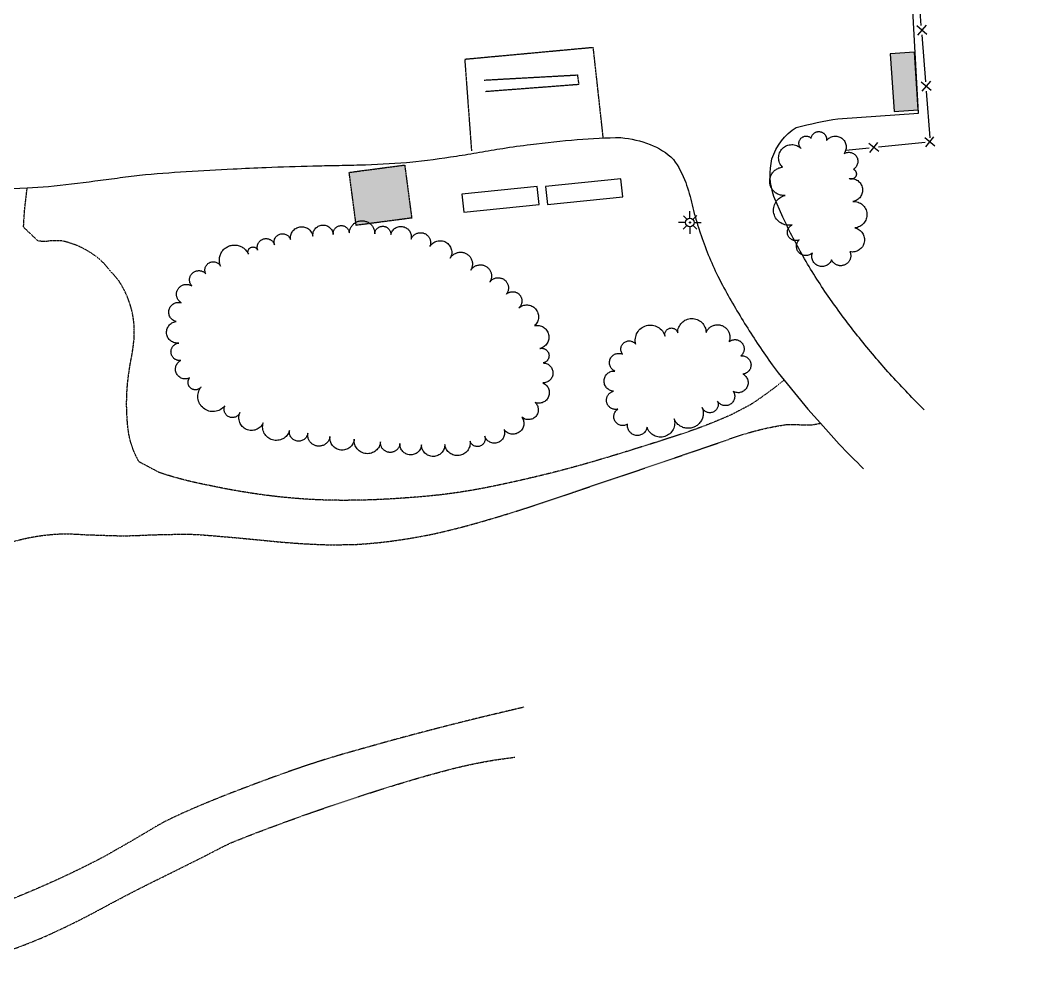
# Model space of a CAD drawing. Header units: feet. Extents: x 1024240 to 1029256, y 89370 to 94394.
# Drawn here: x 1027983.1 to 1028414.3, y 90104.8 to 90513.5 of the extents above; entities that cross this region are included whole.
import ezdxf

# ---------------------------------------------------------------- set-up
doc = ezdxf.new("R2010")
doc.units = ezdxf.units.FT
doc.header["$MEASUREMENT"] = 0
for name, pattern in [('PB-EX61$0$HIDDEN', [0.375, 0.25, -0.125]), ('PB-EX61$0$HIDDEN2', [0.1875, 0.125, -0.0625]), ('PB-EX61$0$LTP300', [100, 100, 0]), ('PB-EX61$0$LTP600', [100, 100, 0])]:
    doc.linetypes.add(name, pattern=pattern)
for name, color, linetype in [('PB-EX61$0$BLDG_OBS', 11, 'PB-EX61$0$HIDDEN'), ('PB-EX61$0$BUILDING', 11, 'Continuous'), ('PB-EX61$0$DDRIVE', 9, 'PB-EX61$0$HIDDEN2'), ('PB-EX61$0$DRIVE', 10, 'Continuous'), ('PB-EX61$0$E6BUH', 9, 'Continuous'), ('PB-EX61$0$FENCE', 10, 'PB-EX61$0$LTP300'), ('PB-EX61$0$LTPOLE', 10, 'Continuous'), ('PB-EX61$0$OUTLINE', 10, 'PB-EX61$0$HIDDEN'), ('PB-EX61$0$TANK', 10, 'Continuous'), ('PB-EX61$0$TREELINE', 9, 'PB-EX61$0$LTP600')]:
    doc.layers.add(name, color=color, linetype=linetype)

# ---------------------------------------------------------------- blocks, each defined once
blk = doc.blocks.new('PB-EX61$0$LTPOLE')
for p, q in [((0, 0.189453), (0, 0.488281)), ((-0.193359, 0), (-0.492188, 0)), ((-0.138672, 0.136719), (-0.28125, 0.287109)), ((0.130859, 0.140625), (0.289063, 0.294922)), ((0.185547, 0), (0.484375, 0)), ((-0.142578, -0.136719), (-0.289063, -0.279297)), ((0, -0.193359), (0, -0.486328)), ((0.138672, -0.132813), (0.292969, -0.279297))]:
    blk.add_line(p, q)
for centre, radius in [((-0.003906, 0), 0.189453), ((0, 0), 0.025391)]:
    blk.add_circle(centre, radius)
blk = doc.blocks.new('PB-EX61$0$FENCE')
for p, q in [((-0.476563, -0.5), (0.5, 0.476563)), ((0.5, -0.5), (-0.476563, 0.476563))]:
    blk.add_line(p, q)
blk = doc.blocks.new('PB-EX61')
at = {"layer": 'PB-EX61$0$E6BUH', "linetype": 'Continuous'}
h = blk.add_hatch(dxfattribs=at)
h.set_pattern_fill('ANSI36', color=256, scale=20, angle=20, style=0)
h.paths.add_polyline_path([(1027675.92, 91183.71), (1027635.92, 91208.41), (1027646.36, 91225.33), (1027682.14, 91203.24), (1027686.6, 91210.46), (1027690.83, 91207.85)])
h.paths.add_polyline_path([(1027791.38, 91314.32), (1027758.58, 91331.84), (1027804.54, 91417.91), (1027842.47, 91397.65), (1027826.03, 91366.87), (1027820.9, 91369.61)])
h.paths.add_polyline_path([(1028399.95, 90544.48), (1028410.18, 90546.11), (1028412.26, 90533.07), (1028402.03, 90531.44)])
h.paths.add_polyline_path([(1028372.91, 90541.62), (1028398.42, 90543.74), (1028399.37, 90532.27), (1028373.86, 90530.15)])
h.paths.add_polyline_path([(1028123.46, 90448.61), (1028147.14, 90451.74), (1028150.13, 90429.11), (1028126.45, 90425.99)])
h.paths.add_polyline_path([(1028364.59, 90499.85), (1028354.33, 90499.16), (1028356.01, 90474.54), (1028366.27, 90475.23)])
h.paths.add_polyline_path([(1027908.14, 90722.37), (1027907.28, 90735.89), (1027923.48, 90736.92), (1027924.34, 90723.4)])
h.paths.add_polyline_path([(1027870.18, 90533.35), (1027930.05, 90538.28), (1027925, 90599.54), (1027865.13, 90594.6)])
h.paths.add_polyline_path([(1027938.17, 90439.13), (1027887.23, 90435.25), (1027880.53, 90523.21), (1027931.46, 90527.09)])
h.paths.add_polyline_path([(1028352.9, 90706.89), (1028351.84, 90721.86), (1027995.3, 90696.45), (1027998.17, 90656.2), (1028010.4, 90657.07), (1028013.91, 90607.81), (1028001.87, 90606.95), (1028004.11, 90575.59), (1028360.62, 90601), (1028359.47, 90617.17), (1028414.26, 90621.07), (1028407.87, 90710.8)])
h.paths.add_polyline_path([(1027674.11, 91100.76), (1027655.27, 91086.54), (1027690.93, 91039.32), (1027709.76, 91053.54)])
at = {"layer": 'PB-EX61$0$BLDG_OBS', "flags": 128}
blk.add_lwpolyline([(1028123.46, 90448.61), (1028147.14, 90451.74), (1028150.13, 90429.11), (1028126.45, 90425.99), (1028123.46, 90448.61)], close=True, dxfattribs=at)
at = {"layer": 'PB-EX61$0$BUILDING'}
for p, q in [((1028364.59, 90499.85), (1028354.33, 90499.16)), ((1028366.27, 90475.23), (1028364.59, 90499.85)), ((1028354.33, 90499.16), (1028356.01, 90474.54)), ((1028356.01, 90474.54), (1028366.27, 90475.23))]:
    blk.add_line(p, q, dxfattribs=at)
at = {"layer": 'PB-EX61$0$DDRIVE', "flags": 128}
for points in [[(1027865.96, 90584.6, 0.040799), (1027851.96, 90579.92, 0.130489), (1027836.75, 90566.92), (1027836.67, 90566.78, 0.091388), (1027833.42, 90549.31, 0.032531), (1027834.06, 90539.81, -0.062638), (1027834.7, 90530.3, -0.10453), (1027826.06, 90512.19), (1027824.72, 90510.38, -0.057242), (1027817.86, 90504.86, 0.090762), (1027811.01, 90499.35, 0.069707), (1027809.27, 90492.73, -0.105262), (1027807.52, 90486.1, -0.171607), (1027795.82, 90479.77, -0.036969), (1027776.7, 90484.45, -0.008919), (1027768.39, 90487.17, 0.076271), (1027760.07, 90489.89, 0.107408), (1027743.1, 90484.77, 0.098588), (1027730.28, 90475.98, 0.107672), (1027725.18, 90456.61), (1027724.76, 90450.59, 0.044131), (1027727.8, 90430.83), (1027728.36, 90428.31, 0.010414), (1027730.99, 90418.67, -0.003992), (1027733.62, 90409.02), (1027733.87, 90408.05, -0.019534), (1027738.24, 90388.86, -0.015339), (1027739.01, 90368.87), (1027739.06, 90365.86, -0.004236), (1027739.04, 90355.84, 0.00931), (1027739.02, 90345.82), (1027739.52, 90336.33, 0.063595), (1027743.53, 90316.66), (1027744.23, 90314.94, 0.093903), (1027755.66, 90299.49, 0.01256), (1027772.03, 90288.09, 0.002096), (1027777.16, 90284.68, -0.010913), (1027782.29, 90281.27, -0.056261), (1027797.58, 90268.37), (1027797.67, 90268.24, -0.035503), (1027802.19, 90251.95, -0.007567), (1027805.85, 90232.29), (1027806.63, 90227.79, -0.000667), (1027808.23, 90218.47, -0.000488), (1027809.83, 90209.14, -0.000516), (1027811.48, 90199.28, 0.003506), (1027813.13, 90189.41), (1027814.25, 90183.38, 0.007878), (1027816.48, 90173.63, -0.007383), (1027818.72, 90163.88), (1027818.98, 90162.54, -0.010301), (1027820.47, 90152.65, 0.007374), (1027821.96, 90142.76), (1027822.12, 90141.87, 0.036161), (1027825.48, 90127.79, 0.11907), (1027834.54, 90112.11, 0.128793), (1027851.05, 90108.7, 0.01521), (1027870.62, 90112.74), (1027873.43, 90113.38, 0.000795), (1027883.26, 90115.64, -0.057952), (1027893.08, 90117.9), (1027895.35, 90117.83, -0.085129), (1027904.54, 90113.89, 0.002936), (1027913.73, 90109.95), (1027914.37, 90109.69, 0.034993), (1027927.44, 90104.95, 0.08238), (1027947.34, 90107.07), (1027950.34, 90107.81, 0.016958), (1027969.53, 90113.44, 0.016279), (1027988.37, 90120.27), (1027992.71, 90122.06, 0.014472), (1028010.73, 90130.67, 0.005322), (1028019.57, 90135.37, -0.002405), (1028028.42, 90140.07), (1028034.65, 90143.28, -0.002718), (1028043.6, 90147.72, 0.000284), (1028052.56, 90152.17), (1028057.11, 90154.43, 0.001202), (1028064.87, 90158.36, -0.011392), (1028072.63, 90162.29, -0.009804), (1028091.26, 90169.52, -0.005886), (1028110.09, 90176.32), (1028118.88, 90179.33, -0.005417), (1028137.91, 90185.53, -0.007223), (1028157.08, 90191.27), (1028166.21, 90193.75, -0.021956), (1028185.8, 90197.86), (1028194.1, 90199)], [(1028309.05, 90359.94, -0.025203), (1028294.62, 90349.39), (1028286.69, 90345.26, -0.022162), (1028268.16, 90337.9, -0.006173), (1028249.06, 90331.72), (1028242.06, 90329.53, -0.006307), (1028222.88, 90323.82, -0.009534), (1028203.52, 90318.79), (1028200.3, 90318.04, -0.010038), (1028180.72, 90313.81, -0.018991), (1028160.96, 90310.81), (1028160.68, 90310.79, -0.011499), (1028140.73, 90309.19, -0.014431), (1028120.7, 90308.62, -0.010385), (1028109.21, 90308.89, -0.019074), (1028089.28, 90310.62, -0.016732), (1028069.48, 90313.8), (1028062.59, 90315.2, -0.032435), (1028042.61, 90320.43), (1028033.85, 90325.03, -0.110871), (1028029.01, 90340.19, -0.04877), (1028028.9, 90358.35, -0.019373), (1028030.32, 90368.33, 0.030625), (1028031.75, 90378.32), (1028031.67, 90383.73, 0.128062), (1028024.98, 90402.61), (1028018.55, 90410.03, 0.140014), (1028001.02, 90419.33, 0.041313), (1027995.82, 90419.36, -0.106992), (1027990.62, 90419.39), (1027984.55, 90425.2, -0.023422), (1027985.5, 90437.03), (1027986.08, 90442.07)], [(1028198.18, 90220.36, 0.001742), (1028178.73, 90215.75, 0.003484), (1028159.32, 90210.86, 0.003484), (1028139.99, 90205.71, 0.001742), (1028130.37, 90203, 0.001746), (1028120.74, 90200.29), (1028119.41, 90199.9, 0.011237), (1028100.36, 90193.79, 0.006729), (1028081.56, 90186.94), (1028076.69, 90185.1, 0.010165), (1028058.12, 90177.63, 0.013592), (1028044.84, 90171.52, 0.013762), (1028036.2, 90166.5, -0.001483), (1028027.55, 90161.48), (1028019.05, 90156.64, -0.0148), (1028001.12, 90147.77, -0.010094), (1027986.94, 90141.48, -0.019153), (1027968.21, 90134.3), (1027959.1, 90131.66, -0.109653), (1027943.37, 90130.83, -0.128031), (1027932.83, 90143.32, -0.072419), (1027926.62, 90162.34), (1027926.47, 90163.06, -0.031034), (1027924.19, 90182.93), (1027923.96, 90187.13, -0.023847), (1027923.51, 90207.24), (1027924.03, 90209.89, -0.009427), (1027932.55, 90227.94), (1027935.66, 90234.29, 0.024185), (1027938.65, 90243.28, -0.024952), (1027941.65, 90252.27, -0.048841), (1027951.84, 90269.74, -0.044323), (1027960.57, 90280.53, -0.089778), (1027978.08, 90290.27), (1027980.84, 90291.24, -0.059107), (1028000.59, 90294.3, -0.02333), (1028010.58, 90293.98, 0.000751), (1028020.57, 90293.65), (1028026.32, 90293.49, 0.011386), (1028036.32, 90293.79, -0.004529), (1028046.32, 90294.09, -0.007971), (1028058.07, 90294.1, -0.004706), (1028077.99, 90292.41, -0.001156), (1028086.92, 90291.56, 0.004794), (1028095.85, 90290.71, 0.01466), (1028115.86, 90289.63), (1028125.8, 90289.79, 0.024763), (1028145.7, 90291.85, 0.015356), (1028159.85, 90294.38, 0.014795), (1028179.21, 90299.33, 0.007681), (1028196.49, 90304.55, 0.004669), (1028215.48, 90310.82, 0.000999), (1028220.81, 90312.65, -0.000473), (1028226.13, 90314.48, -0.00084), (1028235.61, 90317.67, 0.000355), (1028245.08, 90320.86), (1028252.21, 90323.28, 0.000538), (1028261.67, 90326.52, 0.000173), (1028271.13, 90329.77), (1028276.59, 90331.64, 0.000101), (1028283.79, 90334.12, -0.011672), (1028291, 90336.6, -0.042064), (1028309.9, 90340.93, -0.021145), (1028315.63, 90340.92, 0.037456), (1028321.35, 90340.9), (1028324.53, 90341.51)]]:
    blk.add_lwpolyline(points, format="xyb", dxfattribs=at)
at = {"layer": 'PB-EX61$0$DRIVE', "flags": 128}
for points in [[(1028368.76, 90347.21, -0.007103), (1028354.95, 90361.67, -0.014253), (1028341.93, 90376.95, -0.014314), (1028329.84, 90392.9), (1028328.55, 90394.72, -0.022156), (1028317.77, 90411.66, -0.021914), (1028308.5, 90429.51), (1028304.6, 90438.37, -0.138528), (1028303.84, 90454.39, -0.177628), (1028314.23, 90467.78, -0.020952), (1028331.99, 90471.48), (1028366.3, 90473.85), (1028362.09, 90551.47)], [(1027976.76, 90441.61), (1027986.08, 90442.07), (1027995.12, 90442.52, 0.00533), (1028014.96, 90444.92, 0.001439), (1028024.5, 90446.19, -0.007028), (1028034.04, 90447.46, -0.007222), (1028053.97, 90448.96, -0.00301), (1028073.95, 90450.07, -0.002185), (1028087.98, 90450.75, -0.003074), (1028107.98, 90451.36, -0.001077), (1028117.99, 90451.57, 0.003864), (1028127.99, 90451.79, 0.010091), (1028147.95, 90452.83), (1028149.39, 90452.95, 0.012533), (1028169.2, 90455.55, 0.004404), (1028179.08, 90457.2, -0.004201), (1028188.95, 90458.85, -0.005716), (1028200.84, 90460.52, -0.012718), (1028220.79, 90462.59, -0.02384), (1028239.41, 90463.44, -0.068315), (1028251.8, 90460.54, -0.101774), (1028261.81, 90454.15, -0.058429), (1028267.02, 90444.33, -0.034401), (1028269.73, 90434.71, 0.01111), (1028272.44, 90425.08), (1028273.21, 90422.81, 0.032449), (1028280.73, 90404.25), (1028282.75, 90400.41, 0.016862), (1028292.83, 90383.11, 0.01826), (1028303.97, 90366.47), (1028306.53, 90363.05), (1028309.05, 90359.94), (1028319.13, 90347.51), (1028324.53, 90341.51), (1028332.54, 90332.61, 0.006215), (1028342.88, 90322.11)]]:
    blk.add_lwpolyline(points, format="xyb", dxfattribs=at)
at = {"layer": 'PB-EX61$0$FENCE', "flags": 128}
for points in [[(1028367.56, 90511.24), (1028366.01, 90531.18)], [(1028369.42, 90487.31), (1028367.87, 90507.25)], [(1028371.28, 90463.38), (1028369.73, 90483.32)], [(1028349.24, 90459.47), (1028369.15, 90461.44)], [(1028335.31, 90458.1), (1028345.26, 90459.08)]]:
    blk.add_lwpolyline(points, dxfattribs=at)
at = {"layer": 'PB-EX61$0$OUTLINE', "flags": 128}
for points in [[(1028231.87, 90463.25), (1028227.61, 90501.86), (1028172.75, 90496.79), (1028175.63, 90457.85)], [(1028181.1, 90488), (1028220.8, 90490.19), (1028221.4, 90486.08), (1028181.56, 90483.03)]]:
    blk.add_lwpolyline(points, dxfattribs=at)
at = {"layer": 'PB-EX61$0$TANK', "flags": 128}
for points in [[(1028208.04, 90434.86), (1028240.18, 90438.17), (1028239.38, 90445.85), (1028207.25, 90442.54), (1028208.04, 90434.86)], [(1028172.36, 90431.57), (1028204.49, 90434.88), (1028203.7, 90442.56), (1028171.57, 90439.25), (1028172.36, 90431.57)]]:
    blk.add_lwpolyline(points, close=True, dxfattribs=at)
at = {"layer": 'PB-EX61$0$TREELINE', "flags": 128}
for points in [[(1028336.72, 90445.92, -1), (1028338.34, 90436.15, -1), (1028339.14, 90424.93, -1), (1028337.08, 90414.72, -1), (1028329.29, 90411.3, -1), (1028321.08, 90414.24, -1), (1028315.43, 90419.79, -1), (1028312.46, 90426.22, -1), (1028309.46, 90438.78, -1), (1028308.37, 90450.82, -1), (1028316.26, 90458.84, -1), (1028320.53, 90463.19, -1), (1028327.11, 90462.16, -1), (1028334.62, 90456.64, -1), (1028338.56, 90449.95, -1), (1028336.72, 90445.92)], [(1028084.41, 90415.46, -1), (1028091.57, 90417.71, -1), (1028098.47, 90419.89, -1), (1028107.94, 90421.36, -1), (1028116.65, 90422.13, -1), (1028123.51, 90422.74, -1), (1028134.34, 90422.31, -1), (1028141.2, 90422.04, -1), (1028149.86, 90420.13, -1), (1028157.92, 90416.93, -1), (1028166.57, 90412.04, -1), (1028175.33, 90406.85, -1), (1028183.5, 90401.84, -1), (1028190.58, 90396.69, -1), (1028195.82, 90390.76, -1), (1028202.52, 90383.18, -1), (1028204.81, 90373.44, -1), (1028206.27, 90367.26, -1), (1028206.01, 90358.73, -1), (1028202.74, 90350.4, -1), (1028197.15, 90344.14, -1), (1028189.54, 90338.84, -1), (1028181.28, 90335.98, -1), (1028175.02, 90333.81, -1), (1028164.28, 90332.42, -1), (1028154.28, 90332.33, -1), (1028145.13, 90332.85, -1), (1028136.83, 90333.64, -1), (1028125.63, 90334.69, -1), (1028115.27, 90335.83, -1), (1028105.8, 90337.24, -1), (1028097.97, 90338.41, -1), (1028086.76, 90341.66, -1), (1028076.86, 90346.06, -1), (1028070.39, 90348.94, -1), (1028060.28, 90356.98, -1), (1028055.38, 90360.88, -1), (1028051.64, 90368.31, -1), (1028050.72, 90375.75, -1), (1028049.59, 90384.91, -1), (1028051.76, 90392.99, -1), (1028056.29, 90400.15, -1), (1028062.32, 90405.27, -1), (1028068.6, 90408.56, -1), (1028080.44, 90413.72, -1), (1028084.41, 90415.46)], [(1028263.62, 90380.11, -1), (1028275.7, 90380.25, -1), (1028285.51, 90376.31, -1), (1028290.54, 90370.27, -1), (1028291.45, 90362.51, -1), (1028287.35, 90355.09, -1), (1028280.61, 90350.93, -1), (1028274.08, 90348.2, -1), (1028262.06, 90343.48, -1), (1028250.54, 90339.83, -1), (1028242.27, 90341.14, -1), (1028238.1, 90347.54, -1), (1028236.24, 90355.21, -1), (1028236.81, 90363.8, -1), (1028240.09, 90371, -1), (1028245.74, 90375.27, -1), (1028258.21, 90378.65, -1), (1028263.62, 90380.11)]]:
    blk.add_lwpolyline(points, format="xyb", close=True, dxfattribs=at)
at = {"layer": 'PB-EX61$0$FENCE', "yscale": 4, "zscale": 4}
for p, xscale, rotation in [((1028367.72, 90509.25), 4.000000000003516, 94.44110700039613), ((1028369.57, 90485.32), 4.000000000003516, 94.44110700039613), ((1028347.25, 90459.28), 3.999999999979907, 5.64363100009478), ((1028371.14, 90461.64), 3.999999999979907, 5.64363100009478)]:
    blk.add_blockref('PB-EX61$0$FENCE', p, dxfattribs=dict(at, xscale=xscale, rotation=rotation))
at = {"layer": 'PB-EX61$0$LTPOLE', "xscale": 10, "yscale": 10, "zscale": 10}
blk.add_blockref('PB-EX61$0$LTPOLE', (1028268.84, 90427.21), dxfattribs=at)

msp = doc.modelspace()

# ---------------------------------------------------------------- block references
msp.add_blockref('PB-EX61', (0, 0))

doc.saveas('drawing.dxf')
